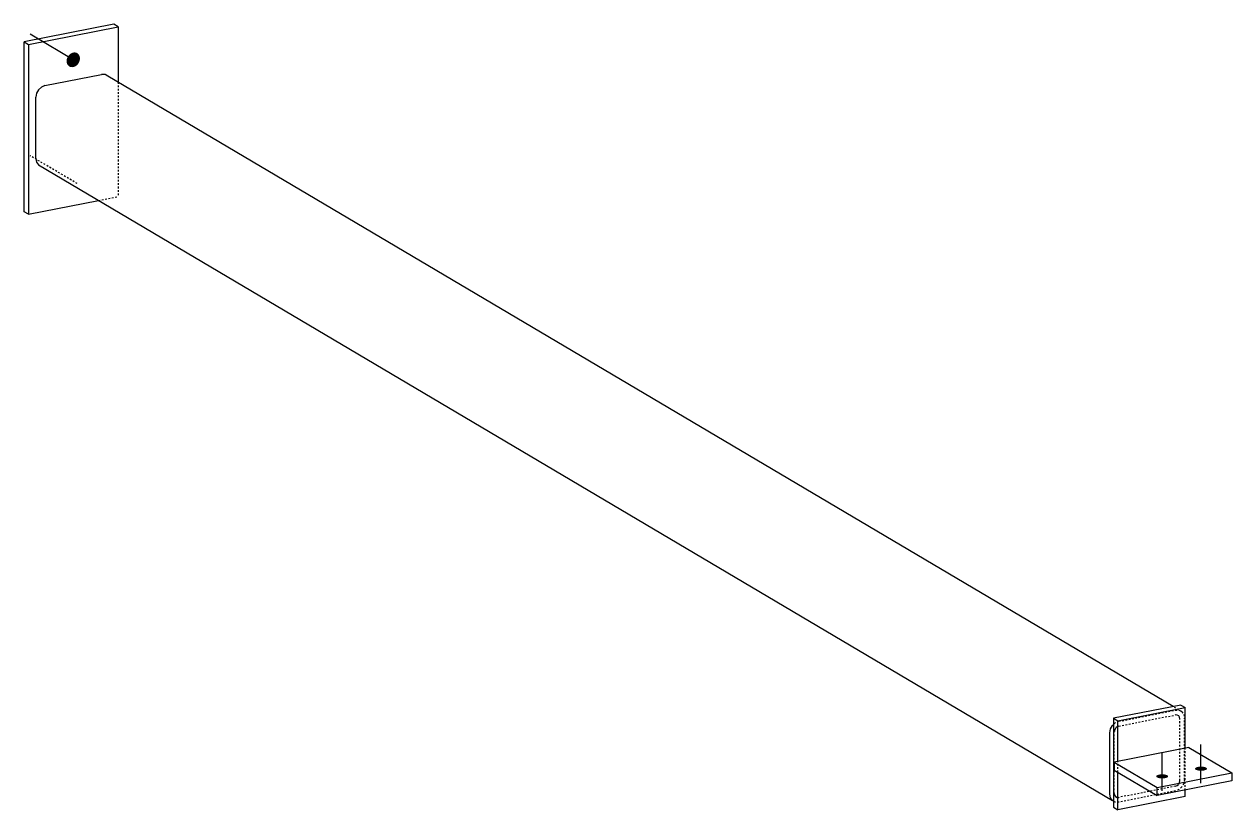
# Model space of a CAD drawing. Header units: millimetres. Extents: x -30 to 24058, y 2 to 931.
# Drawn here: x 22657 to 24058, y 19 to 931 of the extents above; entities that cross this region are included whole.
import ezdxf

# ---------------------------------------------------------------- set-up
doc = ezdxf.new("R2010")
doc.units = ezdxf.units.MM
doc.linetypes.add('DXK_LINE_DOT2', pattern=[3.9198, 1.9599, -1.9599])
doc.layers.add('STÅL', color=7, linetype='Continuous')

msp = doc.modelspace()

# ---------------------------------------------------------------- hatches: boundary and pattern name
at = {"layer": 'STÅL', "linetype": 'Continuous'}
for points in [[(22707.9, 893.8), (22709, 895.3), (22710.3, 896.6), (22711.8, 897.6), (22713.4, 898.3), (22715, 898.6), (22716.6, 898.6), (22718.1, 898.2), (22719.4, 897.4), (22720.5, 896.3), (22721.3, 894.9), (22721.8, 893.3), (22722, 891.6), (22721.8, 889.8), (22721.3, 888), (22720.5, 886.3), (22719.4, 884.8), (22718.1, 883.5), (22716.6, 882.5), (22715, 881.8), (22713.4, 881.5), (22711.8, 881.6), (22710.3, 882), (22709, 882.8), (22707.9, 883.9), (22707.1, 885.2), (22706.6, 886.8), (22706.4, 888.5), (22706.6, 890.3), (22707.1, 892.1)], [(23977.6, 55.7), (23976.1, 55.8), (23974.7, 55.9), (23973.5, 56.2), (23972.4, 56.5), (23971.5, 56.9), (23970.9, 57.4), (23970.6, 57.8), (23970.6, 58.3), (23970.9, 58.8), (23971.5, 59.3), (23972.4, 59.7), (23973.5, 60), (23974.7, 60.3), (23976.1, 60.4), (23977.6, 60.5), (23979, 60.4), (23980.4, 60.3), (23981.7, 60), (23982.8, 59.7), (23983.6, 59.3), (23984.2, 58.8), (23984.5, 58.3), (23984.5, 57.8), (23984.2, 57.4), (23983.6, 56.9), (23982.8, 56.5), (23981.7, 56.2), (23980.4, 55.9), (23979, 55.8)], [(24022.6, 64.6), (24021.2, 64.6), (24019.8, 64.8), (24018.5, 65.1), (24017.4, 65.4), (24016.5, 65.8), (24015.9, 66.2), (24015.6, 66.7), (24015.6, 67.2), (24015.9, 67.7), (24016.5, 68.2), (24017.4, 68.6), (24018.5, 68.9), (24019.8, 69.2), (24021.2, 69.3), (24022.6, 69.4), (24024.1, 69.3), (24025.5, 69.2), (24026.7, 68.9), (24027.8, 68.6), (24028.7, 68.2), (24029.3, 67.7), (24029.6, 67.2), (24029.6, 66.7), (24029.3, 66.2), (24028.7, 65.8), (24027.8, 65.4), (24026.7, 65.1), (24025.5, 64.8), (24024.1, 64.6)]]:
    msp.add_hatch(color=96, dxfattribs=at).paths.add_polyline_path(points)

# ---------------------------------------------------------------- linework, layer by layer
at = {"layer": 'STÅL', "color": 2, "linetype": 'Continuous'}
for p, q in [((22761.2, 931.5), (22657.2, 911)), ((22662.2, 908), (22766.2, 928.5)), ((22766.2, 928.5), (22761.2, 931.5)), ((22766.2, 928.5), (22766.2, 864.3)), ((22657.2, 713.6), (22657.2, 911)), ((22657.2, 911), (22662.2, 908)), ((22662.2, 908), (22662.2, 710.7)), ((22681.3, 860.1), (22747.1, 873.1)), ((22751.1, 873), (22747.1, 873.1)), ((22754.5, 871.2), (22751.1, 873)), ((23990.2, 139.2), (22754.5, 871.2)), ((22673.9, 855.3), (22671.7, 851.2)), ((22677.3, 858.4), (22673.9, 855.3)), ((22681.3, 860.1), (22677.3, 858.4)), ((22671.7, 851.2), (22670.9, 846.8)), ((22670.9, 775.3), (22670.9, 846.8)), ((22670.9, 775.3), (22671.7, 771.2)), ((22671.7, 771.2), (22673.9, 768)), ((22673.9, 768), (23919.8, 29.9)), ((22662.2, 710.7), (22743.6, 726.7)), ((22662.2, 710.7), (22657.2, 713.6)), ((23999.1, 140.9), (23921.1, 125.5)), ((23999.1, 140.9), (24004.1, 138)), ((23926.1, 122.6), (24004.1, 138)), ((24004.1, 91), (24004.1, 138)), ((23916.8, 108.7), (23917.6, 113.2)), ((23917.6, 113.2), (23919.8, 117.3)), ((23921.1, 118.5), (23919.8, 117.3)), ((23921.1, 125.5), (23921.1, 22.2)), ((23921.1, 125.5), (23926.1, 122.6)), ((23926.1, 75.6), (23926.1, 122.6)), ((23916.8, 37.3), (23916.8, 108.7)), ((24008.4, 91.8), (23921.8, 74.7)), ((24008.4, 91.8), (24058.4, 62.2)), ((23921.8, 74.7), (23921.8, 65.3)), ((23921.8, 74.7), (23971.8, 45.1)), ((23921.8, 65.3), (23971.8, 35.7)), ((23926.1, 19.2), (23926.1, 62.8)), ((23971.8, 45.1), (24058.4, 62.2)), ((24058.4, 62.2), (24058.4, 52.8)), ((24058.4, 52.8), (23971.8, 35.7)), ((23971.8, 35.7), (23971.8, 45.1)), ((24004.1, 34.6), (24004.1, 42.1)), ((23917.6, 33.1), (23916.8, 37.3)), ((23919.8, 29.9), (23917.6, 33.1)), ((23921.1, 29.2), (23919.8, 29.9)), ((24004.1, 34.6), (23926.1, 19.2)), ((23921.1, 22.2), (23926.1, 19.2))]:
    msp.add_line(p, q, dxfattribs=at)
at = {"layer": 'STÅL', "color": 96, "linetype": 'Continuous'}
for p, q in [((22718.8, 887.3), (22664.2, 919.7)), ((23977.6, 41.2), (23977.6, 86.3)), ((24022.6, 50.1), (24022.6, 95.2))]:
    msp.add_line(p, q, dxfattribs=at)
at = {"layer": 'STÅL', "color": 7, "linetype": 'DXK_LINE_DOT2'}
for p, q in [((22766.2, 864.3), (22766.2, 731.2)), ((22743.6, 726.7), (22766.2, 731.2)), ((23927.2, 122), (23993, 135)), ((23927.2, 116.4), (23993, 129.4)), ((24000.3, 133.2), (23990.2, 139.2)), ((23993, 135), (23997, 135)), ((23995, 129.3), (23993, 129.4)), ((23996.7, 128.5), (23995, 129.3)), ((23997.8, 126.9), (23996.7, 128.5)), ((23997, 135), (24000.3, 133.2)), ((23998.2, 124.8), (23997.8, 126.9)), ((24000.3, 133.2), (24002.6, 130)), ((24002.6, 130), (24003.4, 125.8)), ((23923.2, 120.4), (23921.1, 118.5)), ((23923.5, 114), (23922.4, 112)), ((23927.2, 122), (23923.2, 120.4)), ((23925.2, 115.6), (23923.5, 114)), ((23927.2, 116.4), (23925.2, 115.6)), ((23998.2, 53.4), (23998.2, 124.8)), ((24003.4, 54.4), (24003.4, 125.8)), ((23922.4, 112), (23922, 109.7)), ((23922, 38.3), (23922, 109.7)), ((24004.1, 42.1), (24004.1, 91)), ((23926.1, 62.8), (23926.1, 75.6)), ((23993, 46.7), (23927.2, 33.7)), ((23993, 46.7), (23995, 47.5)), ((23997, 42.7), (23993, 41.1)), ((23995, 47.5), (23996.7, 49.1)), ((23996.7, 49.1), (23997.8, 51.1)), ((24000.3, 45.8), (23997, 42.7)), ((23997.8, 51.1), (23998.2, 53.4)), ((24002.6, 49.9), (24000.3, 45.8)), ((24003.4, 54.4), (24002.6, 49.9)), ((23923.2, 28.1), (23921.1, 29.2)), ((23922, 38.3), (23922.4, 36.2)), ((23922.4, 36.2), (23923.5, 34.6)), ((23927.2, 28.1), (23923.2, 28.1)), ((23923.5, 34.6), (23925.2, 33.7)), ((23925.2, 33.7), (23926.1, 33.7)), ((23926.1, 33.7), (23927.2, 33.7)), ((23993, 41.1), (23927.2, 28.1))]:
    msp.add_line(p, q, dxfattribs=at)
at = {"layer": 'STÅL', "color": 96, "linetype": 'DXK_LINE_DOT2'}
msp.add_line((22718.8, 746.4), (22664.2, 778.7), dxfattribs=at)

doc.saveas('drawing.dxf')
